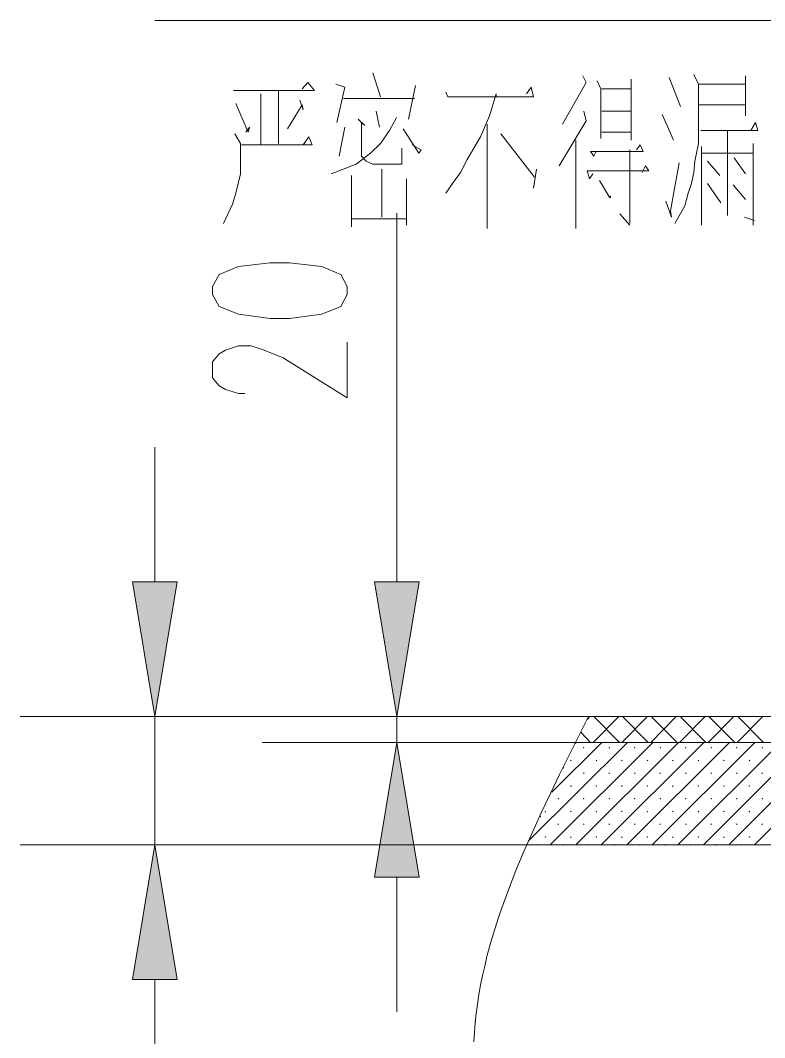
# Model space of a CAD drawing. Header units: millimetres. Extents: x 0 to 414, y 0 to 292.
# Drawn here: x 287.95 to 299.38, y 236.23 to 251.84 of the extents above; entities that cross this region are included whole.
import ezdxf

# ---------------------------------------------------------------- set-up
doc = ezdxf.new("R2010")
doc.units = ezdxf.units.MM

msp = doc.modelspace()

# ---------------------------------------------------------------- hatches: boundary and pattern name
h = msp.add_hatch(color=0)
h.dxf.hatch_style = 2
h.paths.add_polyline_path([(289.676417, 243.222639), (290.022139, 241.155361), (290.364333, 243.222639)])
h = msp.add_hatch(color=0)
h.dxf.hatch_style = 2
h.paths.add_polyline_path([(293.391167, 243.222639), (293.733361, 241.155361), (294.079083, 243.222639)])
h = msp.add_hatch(color=0)
h.dxf.hatch_style = 2
h.paths.add_polyline_path([(293.391167, 238.692972), (293.733361, 240.76025), (294.079083, 238.692972)])
h = msp.add_hatch(color=0)
h.dxf.hatch_style = 2
h.paths.add_polyline_path([(296.604972, 240.666058), (296.591919, 240.679111), (296.604972, 240.692164), (296.618025, 240.679111)])
h = msp.add_hatch(color=0)
h.dxf.hatch_style = 2
h.paths.add_polyline_path([(296.996556, 240.666058), (296.983503, 240.679111), (296.996556, 240.692164), (297.009608, 240.679111)])
h = msp.add_hatch(color=0)
h.dxf.hatch_style = 2
h.paths.add_polyline_path([(297.388139, 240.666058), (297.375086, 240.679111), (297.388139, 240.692164), (297.401192, 240.679111)])
h = msp.add_hatch(color=0)
h.dxf.hatch_style = 2
h.paths.add_polyline_path([(297.779722, 240.666058), (297.766669, 240.679111), (297.779722, 240.692164), (297.792775, 240.679111)])
h = msp.add_hatch(color=0)
h.dxf.hatch_style = 2
h.paths.add_polyline_path([(298.171306, 240.666058), (298.158253, 240.679111), (298.171306, 240.692164), (298.184358, 240.679111)])
h = msp.add_hatch(color=0)
h.dxf.hatch_style = 2
h.paths.add_polyline_path([(298.562889, 240.666058), (298.549836, 240.679111), (298.562889, 240.692164), (298.575942, 240.679111)])
h = msp.add_hatch(color=0)
h.dxf.hatch_style = 2
h.paths.add_polyline_path([(298.954472, 240.666058), (298.941419, 240.679111), (298.954472, 240.692164), (298.967525, 240.679111)])
h = msp.add_hatch(color=0)
h.dxf.hatch_style = 2
h.paths.add_polyline_path([(299.346056, 240.666058), (299.333003, 240.679111), (299.346056, 240.692164), (299.359108, 240.679111)])
h = msp.add_hatch(color=0)
h.dxf.hatch_style = 2
h.paths.add_polyline_path([(296.294528, 240.355614), (296.281475, 240.368667), (296.294528, 240.381719), (296.307581, 240.368667)])
h = msp.add_hatch(color=0)
h.dxf.hatch_style = 2
h.paths.add_polyline_path([(296.407417, 240.468503), (296.394364, 240.481556), (296.407417, 240.494608), (296.420469, 240.481556)])
h = msp.add_hatch(color=0)
h.dxf.hatch_style = 2
h.paths.add_polyline_path([(296.799, 240.468503), (296.785947, 240.481556), (296.799, 240.494608), (296.812053, 240.481556)])
h = msp.add_hatch(color=0)
h.dxf.hatch_style = 2
h.paths.add_polyline_path([(297.190583, 240.468503), (297.177531, 240.481556), (297.190583, 240.494608), (297.203636, 240.481556)])
h = msp.add_hatch(color=0)
h.dxf.hatch_style = 2
h.paths.add_polyline_path([(297.582167, 240.468503), (297.569114, 240.481556), (297.582167, 240.494608), (297.595219, 240.481556)])
h = msp.add_hatch(color=0)
h.dxf.hatch_style = 2
h.paths.add_polyline_path([(297.97375, 240.468503), (297.960697, 240.481556), (297.97375, 240.494608), (297.986803, 240.481556)])
h = msp.add_hatch(color=0)
h.dxf.hatch_style = 2
h.paths.add_polyline_path([(298.365333, 240.468503), (298.352281, 240.481556), (298.365333, 240.494608), (298.378386, 240.481556)])
h = msp.add_hatch(color=0)
h.dxf.hatch_style = 2
h.paths.add_polyline_path([(298.756917, 240.468503), (298.743864, 240.481556), (298.756917, 240.494608), (298.769969, 240.481556)])
h = msp.add_hatch(color=0)
h.dxf.hatch_style = 2
h.paths.add_polyline_path([(299.1485, 240.468503), (299.135447, 240.481556), (299.1485, 240.494608), (299.161553, 240.481556)])
h = msp.add_hatch(color=0)
h.dxf.hatch_style = 2
h.paths.add_polyline_path([(296.604972, 240.274475), (296.591919, 240.287528), (296.604972, 240.300581), (296.618025, 240.287528)])
h = msp.add_hatch(color=0)
h.dxf.hatch_style = 2
h.paths.add_polyline_path([(296.996556, 240.274475), (296.983503, 240.287528), (296.996556, 240.300581), (297.009608, 240.287528)])
h = msp.add_hatch(color=0)
h.dxf.hatch_style = 2
h.paths.add_polyline_path([(297.388139, 240.274475), (297.375086, 240.287528), (297.388139, 240.300581), (297.401192, 240.287528)])
h = msp.add_hatch(color=0)
h.dxf.hatch_style = 2
h.paths.add_polyline_path([(297.779722, 240.274475), (297.766669, 240.287528), (297.779722, 240.300581), (297.792775, 240.287528)])
h = msp.add_hatch(color=0)
h.dxf.hatch_style = 2
h.paths.add_polyline_path([(298.171306, 240.274475), (298.158253, 240.287528), (298.171306, 240.300581), (298.184358, 240.287528)])
h = msp.add_hatch(color=0)
h.dxf.hatch_style = 2
h.paths.add_polyline_path([(298.562889, 240.274475), (298.549836, 240.287528), (298.562889, 240.300581), (298.575942, 240.287528)])
h = msp.add_hatch(color=0)
h.dxf.hatch_style = 2
h.paths.add_polyline_path([(298.954472, 240.274475), (298.941419, 240.287528), (298.954472, 240.300581), (298.967525, 240.287528)])
h = msp.add_hatch(color=0)
h.dxf.hatch_style = 2
h.paths.add_polyline_path([(299.346056, 240.274475), (299.333003, 240.287528), (299.346056, 240.300581), (299.359108, 240.287528)])
h = msp.add_hatch(color=0)
h.dxf.hatch_style = 2
h.paths.add_polyline_path([(296.407417, 240.076919), (296.394364, 240.089972), (296.407417, 240.103025), (296.420469, 240.089972)])
h = msp.add_hatch(color=0)
h.dxf.hatch_style = 2
h.paths.add_polyline_path([(296.799, 240.076919), (296.785947, 240.089972), (296.799, 240.103025), (296.812053, 240.089972)])
h = msp.add_hatch(color=0)
h.dxf.hatch_style = 2
h.paths.add_polyline_path([(297.190583, 240.076919), (297.177531, 240.089972), (297.190583, 240.103025), (297.203636, 240.089972)])
h = msp.add_hatch(color=0)
h.dxf.hatch_style = 2
h.paths.add_polyline_path([(297.582167, 240.076919), (297.569114, 240.089972), (297.582167, 240.103025), (297.595219, 240.089972)])
h = msp.add_hatch(color=0)
h.dxf.hatch_style = 2
h.paths.add_polyline_path([(297.97375, 240.076919), (297.960697, 240.089972), (297.97375, 240.103025), (297.986803, 240.089972)])
h = msp.add_hatch(color=0)
h.dxf.hatch_style = 2
h.paths.add_polyline_path([(298.365333, 240.076919), (298.352281, 240.089972), (298.365333, 240.103025), (298.378386, 240.089972)])
h = msp.add_hatch(color=0)
h.dxf.hatch_style = 2
h.paths.add_polyline_path([(298.756917, 240.076919), (298.743864, 240.089972), (298.756917, 240.103025), (298.769969, 240.089972)])
h = msp.add_hatch(color=0)
h.dxf.hatch_style = 2
h.paths.add_polyline_path([(299.1485, 240.076919), (299.135447, 240.089972), (299.1485, 240.103025), (299.161553, 240.089972)])
h = msp.add_hatch(color=0)
h.dxf.hatch_style = 2
h.paths.add_polyline_path([(296.213389, 239.882892), (296.200336, 239.895944), (296.213389, 239.908997), (296.226442, 239.895944)])
h = msp.add_hatch(color=0)
h.dxf.hatch_style = 2
h.paths.add_polyline_path([(296.604972, 239.882892), (296.591919, 239.895944), (296.604972, 239.908997), (296.618025, 239.895944)])
h = msp.add_hatch(color=0)
h.dxf.hatch_style = 2
h.paths.add_polyline_path([(296.996556, 239.882892), (296.983503, 239.895944), (296.996556, 239.908997), (297.009608, 239.895944)])
h = msp.add_hatch(color=0)
h.dxf.hatch_style = 2
h.paths.add_polyline_path([(297.388139, 239.882892), (297.375086, 239.895944), (297.388139, 239.908997), (297.401192, 239.895944)])
h = msp.add_hatch(color=0)
h.dxf.hatch_style = 2
h.paths.add_polyline_path([(297.779722, 239.882892), (297.766669, 239.895944), (297.779722, 239.908997), (297.792775, 239.895944)])
h = msp.add_hatch(color=0)
h.dxf.hatch_style = 2
h.paths.add_polyline_path([(298.171306, 239.882892), (298.158253, 239.895944), (298.171306, 239.908997), (298.184358, 239.895944)])
h = msp.add_hatch(color=0)
h.dxf.hatch_style = 2
h.paths.add_polyline_path([(298.562889, 239.882892), (298.549836, 239.895944), (298.562889, 239.908997), (298.575942, 239.895944)])
h = msp.add_hatch(color=0)
h.dxf.hatch_style = 2
h.paths.add_polyline_path([(298.954472, 239.882892), (298.941419, 239.895944), (298.954472, 239.908997), (298.967525, 239.895944)])
h = msp.add_hatch(color=0)
h.dxf.hatch_style = 2
h.paths.add_polyline_path([(299.346056, 239.882892), (299.333003, 239.895944), (299.346056, 239.908997), (299.359108, 239.895944)])
h = msp.add_hatch(color=0)
h.dxf.hatch_style = 2
h.paths.add_polyline_path([(295.938222, 239.607725), (295.925169, 239.620778), (295.938222, 239.633831), (295.951275, 239.620778)])
h = msp.add_hatch(color=0)
h.dxf.hatch_style = 2
h.paths.add_polyline_path([(296.015833, 239.685336), (296.002781, 239.698389), (296.015833, 239.711442), (296.028886, 239.698389)])
h = msp.add_hatch(color=0)
h.dxf.hatch_style = 2
h.paths.add_polyline_path([(296.407417, 239.685336), (296.394364, 239.698389), (296.407417, 239.711442), (296.420469, 239.698389)])
h = msp.add_hatch(color=0)
h.dxf.hatch_style = 2
h.paths.add_polyline_path([(296.799, 239.685336), (296.785947, 239.698389), (296.799, 239.711442), (296.812053, 239.698389)])
h = msp.add_hatch(color=0)
h.dxf.hatch_style = 2
h.paths.add_polyline_path([(297.190583, 239.685336), (297.177531, 239.698389), (297.190583, 239.711442), (297.203636, 239.698389)])
h = msp.add_hatch(color=0)
h.dxf.hatch_style = 2
h.paths.add_polyline_path([(297.582167, 239.685336), (297.569114, 239.698389), (297.582167, 239.711442), (297.595219, 239.698389)])
h = msp.add_hatch(color=0)
h.dxf.hatch_style = 2
h.paths.add_polyline_path([(297.97375, 239.685336), (297.960697, 239.698389), (297.97375, 239.711442), (297.986803, 239.698389)])
h = msp.add_hatch(color=0)
h.dxf.hatch_style = 2
h.paths.add_polyline_path([(298.365333, 239.685336), (298.352281, 239.698389), (298.365333, 239.711442), (298.378386, 239.698389)])
h = msp.add_hatch(color=0)
h.dxf.hatch_style = 2
h.paths.add_polyline_path([(298.756917, 239.685336), (298.743864, 239.698389), (298.756917, 239.711442), (298.769969, 239.698389)])
h = msp.add_hatch(color=0)
h.dxf.hatch_style = 2
h.paths.add_polyline_path([(299.1485, 239.685336), (299.135447, 239.698389), (299.1485, 239.711442), (299.161553, 239.698389)])
h = msp.add_hatch(color=0)
h.dxf.hatch_style = 2
h.paths.add_polyline_path([(296.213389, 239.491308), (296.200336, 239.504361), (296.213389, 239.517414), (296.226442, 239.504361)])
h = msp.add_hatch(color=0)
h.dxf.hatch_style = 2
h.paths.add_polyline_path([(296.604972, 239.491308), (296.591919, 239.504361), (296.604972, 239.517414), (296.618025, 239.504361)])
h = msp.add_hatch(color=0)
h.dxf.hatch_style = 2
h.paths.add_polyline_path([(296.996556, 239.491308), (296.983503, 239.504361), (296.996556, 239.517414), (297.009608, 239.504361)])
h = msp.add_hatch(color=0)
h.dxf.hatch_style = 2
h.paths.add_polyline_path([(297.388139, 239.491308), (297.375086, 239.504361), (297.388139, 239.517414), (297.401192, 239.504361)])
h = msp.add_hatch(color=0)
h.dxf.hatch_style = 2
h.paths.add_polyline_path([(297.779722, 239.491308), (297.766669, 239.504361), (297.779722, 239.517414), (297.792775, 239.504361)])
h = msp.add_hatch(color=0)
h.dxf.hatch_style = 2
h.paths.add_polyline_path([(298.171306, 239.491308), (298.158253, 239.504361), (298.171306, 239.517414), (298.184358, 239.504361)])
h = msp.add_hatch(color=0)
h.dxf.hatch_style = 2
h.paths.add_polyline_path([(298.562889, 239.491308), (298.549836, 239.504361), (298.562889, 239.517414), (298.575942, 239.504361)])
h = msp.add_hatch(color=0)
h.dxf.hatch_style = 2
h.paths.add_polyline_path([(298.954472, 239.491308), (298.941419, 239.504361), (298.954472, 239.517414), (298.967525, 239.504361)])
h = msp.add_hatch(color=0)
h.dxf.hatch_style = 2
h.paths.add_polyline_path([(299.346056, 239.491308), (299.333003, 239.504361), (299.346056, 239.517414), (299.359108, 239.504361)])
h = msp.add_hatch(color=0)
h.dxf.hatch_style = 2
h.paths.add_polyline_path([(296.015833, 239.293753), (296.002781, 239.306806), (296.015833, 239.319858), (296.028886, 239.306806)])
h = msp.add_hatch(color=0)
h.dxf.hatch_style = 2
h.paths.add_polyline_path([(296.407417, 239.293753), (296.394364, 239.306806), (296.407417, 239.319858), (296.420469, 239.306806)])
h = msp.add_hatch(color=0)
h.dxf.hatch_style = 2
h.paths.add_polyline_path([(296.799, 239.293753), (296.785947, 239.306806), (296.799, 239.319858), (296.812053, 239.306806)])
h = msp.add_hatch(color=0)
h.dxf.hatch_style = 2
h.paths.add_polyline_path([(297.190583, 239.293753), (297.177531, 239.306806), (297.190583, 239.319858), (297.203636, 239.306806)])
h = msp.add_hatch(color=0)
h.dxf.hatch_style = 2
h.paths.add_polyline_path([(297.582167, 239.293753), (297.569114, 239.306806), (297.582167, 239.319858), (297.595219, 239.306806)])
h = msp.add_hatch(color=0)
h.dxf.hatch_style = 2
h.paths.add_polyline_path([(297.97375, 239.293753), (297.960697, 239.306806), (297.97375, 239.319858), (297.986803, 239.306806)])
h = msp.add_hatch(color=0)
h.dxf.hatch_style = 2
h.paths.add_polyline_path([(298.365333, 239.293753), (298.352281, 239.306806), (298.365333, 239.319858), (298.378386, 239.306806)])
h = msp.add_hatch(color=0)
h.dxf.hatch_style = 2
h.paths.add_polyline_path([(298.756917, 239.293753), (298.743864, 239.306806), (298.756917, 239.319858), (298.769969, 239.306806)])
h = msp.add_hatch(color=0)
h.dxf.hatch_style = 2
h.paths.add_polyline_path([(299.1485, 239.293753), (299.135447, 239.306806), (299.1485, 239.319858), (299.161553, 239.306806)])
h = msp.add_hatch(color=0)
h.dxf.hatch_style = 2
h.paths.add_polyline_path([(289.676417, 237.119583), (290.022139, 239.186861), (290.364333, 237.119583)])
h = msp.add_hatch(color=0)
h.dxf.hatch_style = 2
h.paths.add_polyline_path([(295.895889, 239.173808), (295.882836, 239.186861), (295.895889, 239.199914), (295.908942, 239.186861)])
h = msp.add_hatch(color=0)
h.dxf.hatch_style = 2
h.paths.add_polyline_path([(296.287472, 239.173808), (296.274419, 239.186861), (296.287472, 239.199914), (296.300525, 239.186861)])
h = msp.add_hatch(color=0)
h.dxf.hatch_style = 2
h.paths.add_polyline_path([(296.679056, 239.173808), (296.666003, 239.186861), (296.679056, 239.199914), (296.692108, 239.186861)])
h = msp.add_hatch(color=0)
h.dxf.hatch_style = 2
h.paths.add_polyline_path([(297.070639, 239.173808), (297.057586, 239.186861), (297.070639, 239.199914), (297.083692, 239.186861)])
h = msp.add_hatch(color=0)
h.dxf.hatch_style = 2
h.paths.add_polyline_path([(297.462222, 239.173808), (297.449169, 239.186861), (297.462222, 239.199914), (297.475275, 239.186861)])
h = msp.add_hatch(color=0)
h.dxf.hatch_style = 2
h.paths.add_polyline_path([(297.853806, 239.173808), (297.840753, 239.186861), (297.853806, 239.199914), (297.866858, 239.186861)])
h = msp.add_hatch(color=0)
h.dxf.hatch_style = 2
h.paths.add_polyline_path([(298.245389, 239.173808), (298.232336, 239.186861), (298.245389, 239.199914), (298.258442, 239.186861)])
h = msp.add_hatch(color=0)
h.dxf.hatch_style = 2
h.paths.add_polyline_path([(298.636972, 239.173808), (298.623919, 239.186861), (298.636972, 239.199914), (298.650025, 239.186861)])
h = msp.add_hatch(color=0)
h.dxf.hatch_style = 2
h.paths.add_polyline_path([(299.028556, 239.173808), (299.015503, 239.186861), (299.028556, 239.199914), (299.041608, 239.186861)])

# ---------------------------------------------------------------- linework, layer by layer
at = {"color": 0, "lineweight": 0}
for points in [[(290.018611, 251.837472), (304.411944, 251.837472)], [(293.366472, 251.033139), (293.486417, 250.662722)], [(296.590861, 250.98375), (296.64025, 250.884972), (296.280417, 250.246444)], [(298.294778, 251.008444), (298.365333, 250.860278), (299.088528, 250.860278), (299.088528, 250.98375), (299.088528, 250.369917), (299.088528, 250.53925), (298.365333, 250.53925), (298.365333, 250.860278), (298.365333, 249.950111), (298.312417, 249.678472), (298.294778, 249.505611), (298.2595, 249.33275), (298.210111, 249.188111), (298.157194, 248.990556), (298.001972, 248.718917)], [(291.228639, 250.7615), (292.470417, 250.7615), (292.368111, 250.884972), (292.279917, 250.786194)], [(292.7985, 250.860278), (292.936083, 250.810889), (292.816139, 250.271139)], [(294.022639, 250.835583), (293.916806, 250.320528)], [(296.813111, 250.909667), (296.866028, 250.786194), (296.866028, 250.024194)], [(297.331694, 250.934361), (297.331694, 249.9995)], [(297.917306, 250.959056), (298.090167, 250.514556)], [(291.644917, 250.712111), (291.644917, 249.925417), (291.352111, 249.925417), (292.435139, 249.925417), (292.38575, 250.048889), (292.297556, 249.925417)], [(291.920083, 250.7615), (291.920083, 249.950111)], [(294.488306, 250.736806), (294.520056, 250.662722), (295.832389, 250.662722), (295.797111, 250.810889), (295.726556, 250.712111)], [(295.260889, 250.662722), (295.260889, 250.712111), (295.158583, 250.369917), (295.021, 250.048889), (294.918694, 249.876028), (294.812861, 249.703167), (294.710556, 249.505611), (294.590611, 249.33275), (294.488306, 249.188111)], [(296.883667, 250.786194), (297.331694, 250.786194)], [(291.263917, 250.563944), (291.454417, 250.122972), (291.472056, 250.197056), (291.419139, 250.122972)], [(292.248167, 250.613333), (292.297556, 250.465167), (292.279917, 250.53925), (292.057667, 250.172361)], [(292.918444, 250.638028), (294.005, 250.638028)], [(293.419389, 250.444), (293.468778, 250.197056)], [(296.6085, 250.444), (296.64025, 250.295833), (296.2275, 249.604389)], [(296.883667, 250.444), (297.331694, 250.444)], [(297.811472, 250.394611), (297.984333, 249.9995)], [(293.729833, 250.345222), (293.624, 250.147667), (293.486417, 249.950111), (293.331194, 249.801944), (293.108944, 249.629083), (292.727944, 249.480917)], [(292.936083, 250.197056), (292.851417, 249.752556)], [(293.144222, 250.320528), (293.246528, 250.22175), (293.193611, 250.271139), (293.193611, 249.752556), (293.264167, 249.678472), (293.366472, 249.629083), (293.8145, 249.629083), (293.8145, 249.876028)], [(295.123306, 250.246444), (295.123306, 248.644833)], [(298.400611, 250.147667), (299.279028, 250.147667), (299.24375, 250.271139), (299.173194, 250.147667)], [(291.246278, 250.098278), (291.334472, 249.950111), (291.334472, 249.480917), (291.263917, 249.188111), (291.214528, 249.01525), (291.073417, 248.718917)], [(293.832139, 250.172361), (294.072028, 249.801944), (294.107306, 249.851333), (293.969722, 249.925417)], [(295.331444, 250.098278), (295.850028, 249.431528)], [(296.883667, 250.122972), (297.331694, 250.122972)], [(298.813361, 250.147667), (298.813361, 248.842389)], [(296.485028, 249.9995), (296.485028, 248.644833)], [(296.795472, 249.826639), (296.760194, 249.752556), (296.710806, 249.826639), (297.518667, 249.826639), (297.469278, 249.925417), (297.416361, 249.851333)], [(298.414722, 249.900722), (298.414722, 248.694222), (298.414722, 249.801944), (299.208472, 249.801944), (299.208472, 249.950111), (299.208472, 248.694222), (299.208472, 249.826639)], [(297.314056, 249.851333), (297.314056, 248.718917)], [(298.915667, 249.727861), (299.088528, 249.480917)], [(296.746083, 249.480917), (296.693167, 249.406833), (296.657889, 249.530306), (297.606861, 249.530306), (297.553944, 249.604389), (297.504556, 249.505611)], [(297.864389, 249.064639), (297.952583, 248.817694), (297.934944, 248.916472), (298.072528, 249.653778)], [(298.502917, 249.678472), (298.693417, 249.456222)], [(293.038389, 249.456222), (293.038389, 248.669528), (293.038389, 248.793), (293.885056, 248.793), (293.885056, 248.694222), (293.885056, 249.406833), (293.885056, 248.842389)], [(293.504056, 249.555), (293.504056, 248.817694)], [(295.881778, 249.555), (295.832389, 249.262194)], [(296.848389, 249.382139), (297.003611, 249.114028), (297.02125, 249.138722)], [(298.502917, 249.33275), (298.707528, 249.039944)], [(298.898028, 249.311583), (299.088528, 249.089333)], [(293.733361, 243.222639), (293.733361, 248.877667)], [(297.314056, 248.694222), (297.158833, 248.867083)], [(299.070889, 248.817694), (299.226111, 248.768306)], [(291.4015, 246.111889), (291.302722, 246.111889), (291.105167, 246.171861), (291.006389, 246.231833), (290.907611, 246.355306), (290.907611, 246.598722), (291.006389, 246.718667), (291.105167, 246.778639), (291.302722, 246.842139), (291.500278, 246.842139), (291.697833, 246.778639), (291.990639, 246.658694), (292.974889, 246.048389), (292.974889, 246.902111)], [(290.022139, 243.222639), (290.022139, 245.289917)], [(296.679056, 241.155361), (287.954861, 241.155361)], [(290.022139, 241.155361), (290.022139, 239.186861)], [(297.017722, 241.155361), (291.666083, 241.155361)], [(296.679056, 241.155361), (291.905972, 241.155361)], [(293.733361, 240.76025), (293.733361, 241.155361)], [(296.679056, 241.155361), (296.382722, 240.562694), (296.234556, 240.266361), (296.093444, 239.973556), (295.952333, 239.677222), (295.818278, 239.380889), (295.68775, 239.088083), (295.564278, 238.79175), (295.451389, 238.498944), (295.342028, 238.206139), (295.292639, 238.057972), (295.246778, 237.909806), (295.200917, 237.765167), (295.158583, 237.620528), (295.119778, 237.472361), (295.0845, 237.327722), (295.05275, 237.183083), (295.021, 237.034917), (294.996306, 236.890278), (294.971611, 236.745639), (294.953972, 236.601), (294.936333, 236.456361), (294.92575, 236.311722), (294.918694, 236.167083)], [(296.657889, 241.113028), (296.700222, 241.155361)], [(296.679056, 241.155361), (329.275722, 241.155361)], [(296.749611, 240.76025), (297.144722, 241.155361)], [(297.151778, 240.76025), (296.760194, 241.155361)], [(297.190583, 240.76025), (297.585694, 241.155361)], [(297.596278, 240.76025), (297.201167, 241.155361)], [(297.635083, 240.76025), (298.026667, 241.155361)], [(298.03725, 240.76025), (297.642139, 241.155361)], [(298.076056, 240.76025), (298.471167, 241.155361)], [(298.478222, 240.76025), (298.086639, 241.155361)], [(298.517028, 240.76025), (298.912139, 241.155361)], [(298.922722, 240.76025), (298.527611, 241.155361)], [(298.961528, 240.76025), (299.353111, 241.155361)], [(299.363694, 240.76025), (298.968583, 241.155361)], [(296.710806, 240.76025), (296.559111, 240.915472)], [(297.017722, 240.76025), (291.666083, 240.76025)], [(295.758306, 239.246833), (297.27525, 240.76025)], [(296.089917, 239.186861), (297.666833, 240.76025)], [(296.114611, 239.994722), (296.883667, 240.76025)], [(296.470917, 240.742611), (296.492083, 240.76025)], [(296.4815, 239.186861), (298.058417, 240.76025)], [(296.4815, 240.76025), (308.408917, 240.76025)], [(296.873083, 239.186861), (298.45, 240.76025)], [(297.264667, 239.186861), (298.841583, 240.76025)], [(297.65625, 239.186861), (299.233167, 240.76025)], [(298.047833, 239.186861), (299.62475, 240.76025)], [(298.442944, 239.186861), (300.016333, 240.76025)], [(298.834528, 239.186861), (300.407917, 240.76025)], [(299.226111, 239.186861), (300.7995, 240.76025)], [(295.730083, 239.186861), (287.954861, 239.186861)], [(295.730083, 239.186861), (322.195472, 239.186861)], [(293.733361, 238.692972), (293.733361, 236.625694)], [(290.022139, 237.119583), (290.022139, 230.430917)]]:
    msp.add_lwpolyline(points, dxfattribs=at)
for points in [[(290.907611, 247.632361), (291.006389, 247.448917), (291.302722, 247.328972), (291.793083, 247.265472), (292.089417, 247.265472), (292.583306, 247.328972), (292.876111, 247.448917), (292.974889, 247.632361), (292.974889, 247.752306), (292.876111, 247.93575), (292.583306, 248.059222), (292.089417, 248.119194), (291.793083, 248.119194), (291.302722, 248.059222), (291.006389, 247.93575), (290.907611, 247.752306)], [(289.676417, 243.222639), (290.022139, 241.155361), (290.364333, 243.222639)], [(293.391167, 243.222639), (293.733361, 241.155361), (294.079083, 243.222639)], [(293.391167, 238.692972), (293.733361, 240.76025), (294.079083, 238.692972)], [(289.676417, 237.119583), (290.022139, 239.186861), (290.364333, 237.119583)]]:
    msp.add_lwpolyline(points, close=True, dxfattribs=at)

doc.saveas('drawing.dxf')
